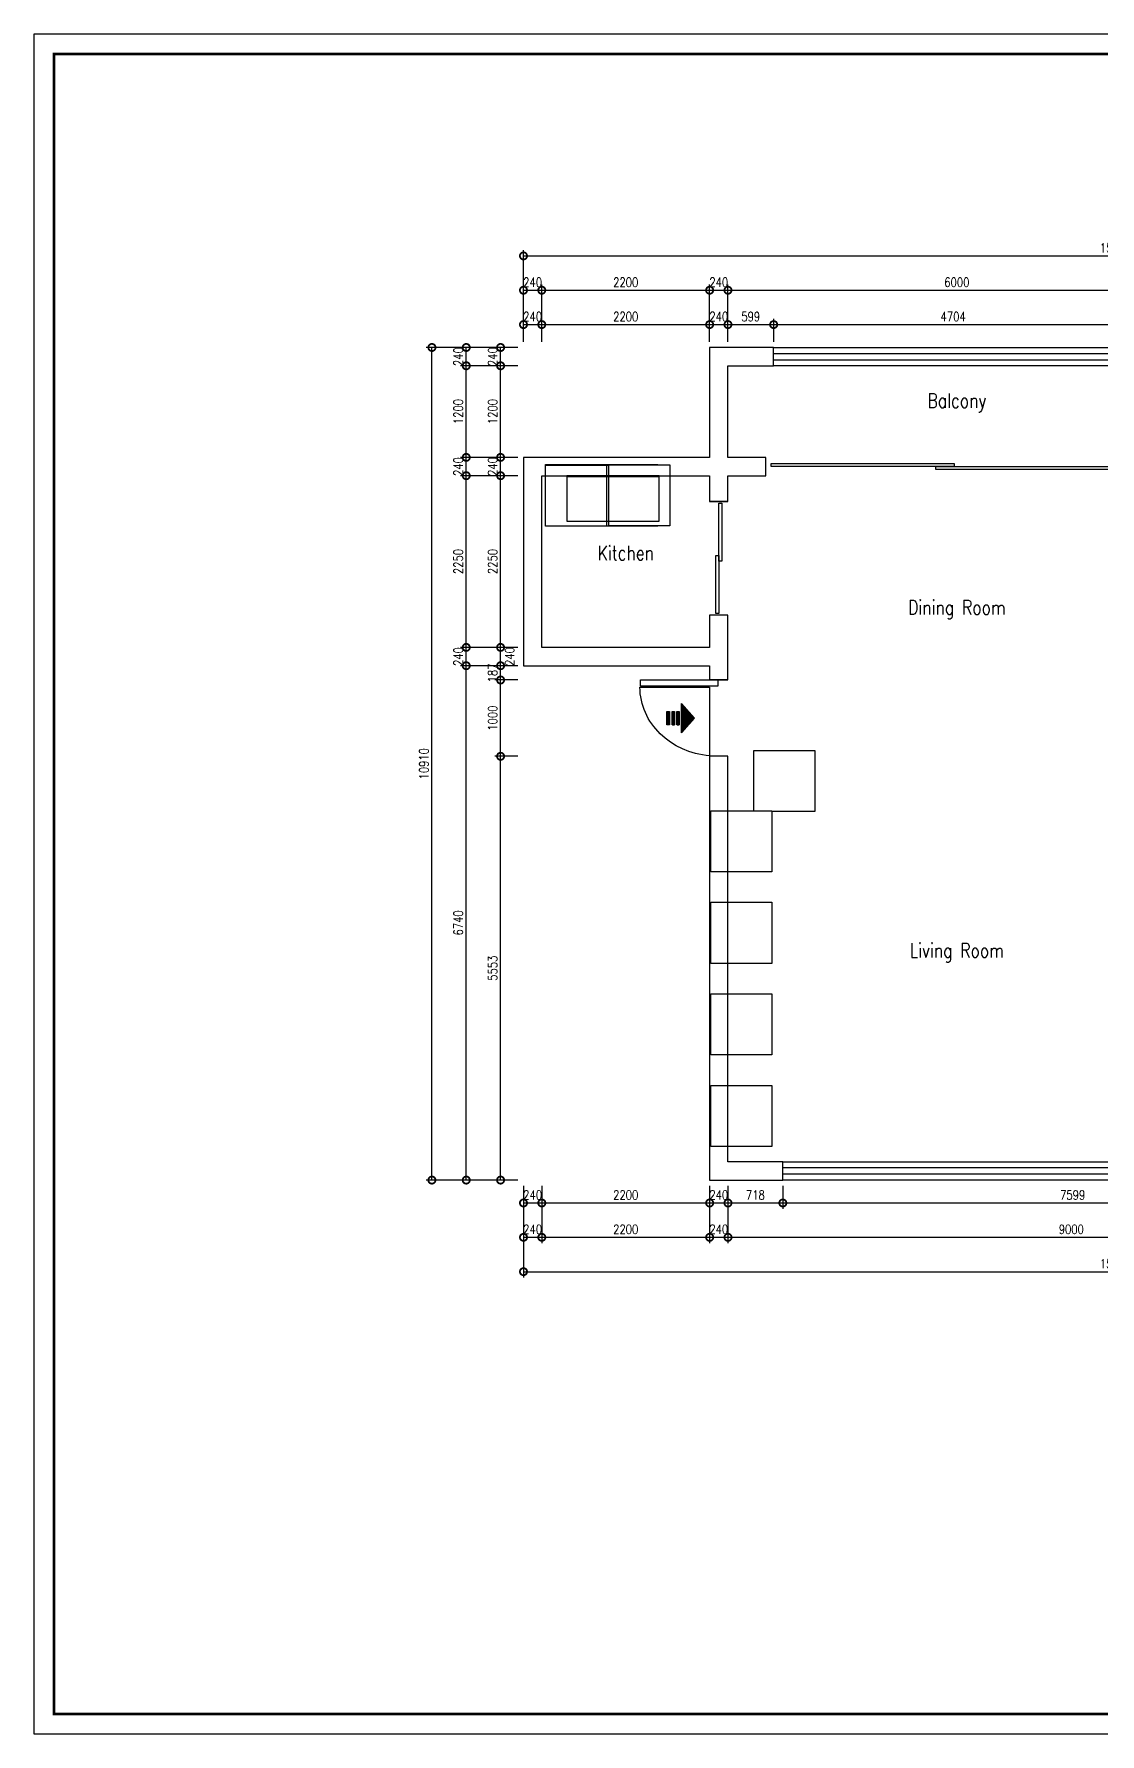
# Model space of a CAD drawing. Header units: millimetres. Extents: x 0 to 211505, y 0 to 22276.
# Drawn here: x 108003 to 121974, y 0 to 22276 of the extents above; entities that cross this region are included whole.
import ezdxf

# ---------------------------------------------------------------- set-up
doc = ezdxf.new("R2010")
doc.units = ezdxf.units.MM
doc.set_wipeout_variables(frame=1)
doc.linetypes.add('DOT_JURAN', pattern=[50, 0, -50])
doc.linetypes.add('HIDDEN_JURAN', pattern=[1.4, 1, -0.4])
for name, color, linetype in [('E-立面其他元素', 1, 'Continuous'), ('P-固定家具', 30, 'Continuous'), ('P-墙体', 160, 'Continuous'), ('P-家具投影', 250, 'HIDDEN_JURAN'), ('P-家具轮廓', 7, 'Continuous'), ('P-房间名', 2, 'Continuous'), ('P-标注', 44, 'Continuous'), ('P-活动家具', 7, 'Continuous'), ('P-活动家具细部1', 7, 'Continuous'), ('P-玻璃窗', 136, 'Continuous'), ('P-门', 60, 'Continuous')]:
    doc.layers.add(name, color=color, linetype=linetype)
doc.styles.add('标准', font='simplex.shx', dxfattribs={"width": 0.8, "bigfont": 'gbcbig.shx'})
doc.dimstyles.new('sjj_1-075', dxfattribs={"dimscale": 75, "dimtxt": 1.6, "dimasz": 2.5, "dimexe": 1, "dimexo": 1, "dimgap": 0.6, "dimtad": 1, "dimdec": 0, "dimzin": 12, "dimdsep": 46, "dimtxsty": '标准', "dimblk": 'DOTSMALL', "dimblk1": 'DOTSMALL', "dimblk2": 'DOTSMALL', "dimcen": 0.125, "dimclrd": 3, "dimclre": 3, "dimclrt": 14, "dimadec": 0, "dimazin": 0, "dimtfac": 1, "dimtdec": 0, "dimtix": 1, "dimtmove": 2, "dimatfit": 3, "dimldrblk": 'DOTSMALL', "dimfxl": 6, "dimfxlon": 1, "dimtvp": 1, "dimtolj": 1, "dimtzin": 0, "dimarcsym": 0})
pattern_1 = [(135, (-41924.8837, 660.13651), (-0.05303300859, -0.05303300859), [])]

# ---------------------------------------------------------------- blocks, each defined once
blk = doc.blocks.new('home_blk_2')
at = {"layer": 'P-门'}
for points in [[(35415.235426, 27775), (35415.235426, 28015)], [(40111.020179, 27775), (40111.020179, 28015)]]:
    blk.add_lwpolyline(points, dxfattribs=at)
for points in [[(35487.109682, 27895), (35487.109682, 27935.2), (37882.91823, 27935.2), (37882.91823, 27895)], [(37643.337375, 27854.8), (37643.337375, 27895), (40039.145923, 27895), (40039.145923, 27854.8)]]:
    blk.add_lwpolyline(points, close=True, dxfattribs=at)
blk = doc.blocks.new('home_blk_4')
at = {"layer": 'P-门'}
for points in [[(34920, 27436.423767), (34680, 27436.423767)], [(34920, 25946.423767), (34680, 25946.423767)]]:
    blk.add_lwpolyline(points, dxfattribs=at)
for points in [[(34840.2, 26653.413563), (34800, 26653.413563), (34800, 27413.617644), (34840.2, 27413.617644)], [(34800, 25969.229889), (34759.8, 25969.229889), (34759.8, 26729.433971), (34800, 26729.433971)]]:
    blk.add_lwpolyline(points, close=True, dxfattribs=at)
blk = doc.blocks.new('home_blk_5')
at = {"layer": 'P-门'}
blk.add_lwpolyline([(34632.709019, 24109.749704), (34586.064329, 24116.578755), (34540.122278, 24125.339919), (34494.939214, 24135.985672), (34407.075439, 24162.740844), (34322.923788, 24196.464068), (34242.935044, 24236.775143), (34167.559989, 24283.293867), (34097.249407, 24335.640039), (34032.454082, 24393.433456), (33973.624796, 24456.293917), (33946.588287, 24489.505476), (33921.212333, 24523.841221), (33897.553279, 24559.253625), (33875.667475, 24595.695165), (33855.611269, 24633.118314), (33837.441008, 24671.475548), (33821.213039, 24710.719341), (33806.983712, 24750.802168), (33794.809374, 24791.676504), (33784.746373, 24833.294824), (33776.851056, 24875.609602), (33771.179772, 24918.573314), (33767.788869, 24962.138433), (33766.734694, 25006.257436), (34680, 25006.257436), (34680, 24104.900293)], close=True, dxfattribs=at)
for points in [[(34680, 25016.461517), (33771.836735, 25016.461517), (33771.836735, 25098.09417), (34680, 25098.09417)], [(34680, 25098.09417), (34788, 25098.09417), (34788, 25016.461517), (34680, 25016.461517)], [(34920, 25098.09417), (34680, 25098.09417)], [(34920, 24098.09417), (34680, 24098.09417)]]:
    blk.add_lwpolyline(points, dxfattribs=at)
blk = doc.blocks.new('_DotSmall')
at = {"color": 0, "linetype": 'ByBlock', "const_width": 0.5}
blk.add_lwpolyline([(-0.0625, 0, 1), (0.0625, 0, 1)], format="xyb", close=True, dxfattribs=at)
blk = doc.blocks.new('*D977')
at = {"layer": 'DEFPOINTS', "color": 0}
for p in [(113218, 18168), (113668, 18168), (113668, 7258)]:
    blk.add_point(p, dxfattribs=at)
at = {"layer": 'P-标注', "color": 3, "lineweight": -2}
for p, q in [((113593, 18168), (113143, 18168)), ((113218, 7258), (113218, 18168)), ((113593, 7258), (113143, 7258))]:
    blk.add_line(p, q, dxfattribs=at)
at = {"layer": 'P-标注', "color": 3, "lineweight": -2, "xscale": 187.5, "yscale": 187.5, "zscale": 187.5}
for p, rotation in [((113218, 18168), 89.99998127603163), ((113218, 7258), 269.9999812760316)]:
    blk.add_blockref('_DotSmall', p, dxfattribs=dict(at, rotation=rotation))
at = {"layer": 'P-标注', "color": 14, "insert": (113113, 12713), "char_height": 120, "attachment_point": 5, "rotation": 90, "style": '标准'}
blk.add_mtext('\\A1;10910', dxfattribs=at)
blk = doc.blocks.new('*D978')
at = {"layer": 'DEFPOINTS', "color": 0}
for p in [(129938, 19368), (114418, 18918), (129938, 18918)]:
    blk.add_point(p, dxfattribs=at)
at = {"layer": 'P-标注', "color": 3, "lineweight": -2}
for p, q in [((114418, 18993), (114418, 19443)), ((129938, 18993), (129938, 19443)), ((114418, 19368), (129938, 19368))]:
    blk.add_line(p, q, dxfattribs=at)
at = {"layer": 'P-标注', "color": 3, "lineweight": -2, "xscale": 187.5, "yscale": 187.5, "zscale": 187.5, "rotation": 180}
blk.add_blockref('_DotSmall', (114418, 19368), dxfattribs=at)
at = {"layer": 'P-标注', "color": 3, "lineweight": -2, "xscale": 187.5, "yscale": 187.5, "zscale": 187.5}
blk.add_blockref('_DotSmall', (129938, 19368), dxfattribs=at)
at = {"layer": 'P-标注', "color": 14, "insert": (122178, 19473), "char_height": 120, "attachment_point": 5, "style": '标准'}
blk.add_mtext('\\A1;15520', dxfattribs=at)
blk = doc.blocks.new('*D980')
at = {"layer": 'DEFPOINTS', "color": 0}
for p in [(114418, 6508), (129938, 6508), (129938, 6058)]:
    blk.add_point(p, dxfattribs=at)
at = {"layer": 'P-标注', "color": 3, "lineweight": -2}
for p, q in [((114418, 6433), (114418, 5983)), ((129938, 6433), (129938, 5983)), ((114418, 6058), (129938, 6058))]:
    blk.add_line(p, q, dxfattribs=at)
at = {"layer": 'P-标注', "color": 3, "lineweight": -2, "xscale": 187.5, "yscale": 187.5, "zscale": 187.5, "rotation": 180}
blk.add_blockref('_DotSmall', (114418, 6058), dxfattribs=at)
at = {"layer": 'P-标注', "color": 3, "lineweight": -2, "xscale": 187.5, "yscale": 187.5, "zscale": 187.5}
blk.add_blockref('_DotSmall', (129938, 6058), dxfattribs=at)
at = {"layer": 'P-标注', "color": 14, "insert": (122178, 6163), "char_height": 120, "attachment_point": 5, "style": '标准'}
blk.add_mtext('\\A1;15520', dxfattribs=at)
blk = doc.blocks.new('*D981')
at = {"layer": 'DEFPOINTS', "color": 0}
for p in [(113668, 13998), (114118, 13998), (114118, 7258)]:
    blk.add_point(p, dxfattribs=at)
at = {"layer": 'P-标注', "color": 3, "lineweight": -2}
for p, q in [((114043, 13998), (113593, 13998)), ((113668, 7258), (113668, 13998)), ((114043, 7258), (113593, 7258))]:
    blk.add_line(p, q, dxfattribs=at)
at = {"layer": 'P-标注', "color": 3, "lineweight": -2, "xscale": 187.5, "yscale": 187.5, "zscale": 187.5}
for p, rotation in [((113668, 13998), 89.99998127603163), ((113668, 7258), 269.9999812760316)]:
    blk.add_blockref('_DotSmall', p, dxfattribs=dict(at, rotation=rotation))
at = {"layer": 'P-标注', "color": 14, "insert": (113563, 10628), "char_height": 120, "attachment_point": 5, "rotation": 90, "style": '标准'}
blk.add_mtext('\\A1;6740', dxfattribs=at)
blk = doc.blocks.new('*D982')
at = {"layer": 'DEFPOINTS', "color": 0}
for p in [(113668, 14238), (114118, 14238), (114118, 13998)]:
    blk.add_point(p, dxfattribs=at)
at = {"layer": 'P-标注', "color": 3, "lineweight": -2}
for p, q in [((114043, 14238), (113593, 14238)), ((113668, 13998), (113668, 14238)), ((114043, 13998), (113593, 13998))]:
    blk.add_line(p, q, dxfattribs=at)
at = {"layer": 'P-标注', "color": 3, "lineweight": -2, "xscale": 187.5, "yscale": 187.5, "zscale": 187.5}
for p, rotation in [((113668, 14238), 269.9999812760311), ((113668, 13998), 89.99998127603108)]:
    blk.add_blockref('_DotSmall', p, dxfattribs=dict(at, rotation=rotation))
at = {"layer": 'P-标注', "color": 14, "insert": (113563, 14118), "char_height": 120, "attachment_point": 5, "rotation": 90, "style": '标准'}
blk.add_mtext('\\A1;240', dxfattribs=at)
blk = doc.blocks.new('*D983')
at = {"layer": 'DEFPOINTS', "color": 0}
for p in [(113668, 16488), (114118, 16488), (114118, 14238)]:
    blk.add_point(p, dxfattribs=at)
at = {"layer": 'P-标注', "color": 3, "lineweight": -2}
for p, q in [((114043, 16488), (113593, 16488)), ((113668, 14238), (113668, 16488)), ((114043, 14238), (113593, 14238))]:
    blk.add_line(p, q, dxfattribs=at)
at = {"layer": 'P-标注', "color": 3, "lineweight": -2, "xscale": 187.5, "yscale": 187.5, "zscale": 187.5}
for p, rotation in [((113668, 16488), 89.99998127603172), ((113668, 14238), 269.9999812760317)]:
    blk.add_blockref('_DotSmall', p, dxfattribs=dict(at, rotation=rotation))
at = {"layer": 'P-标注', "color": 14, "insert": (113563, 15363), "char_height": 120, "attachment_point": 5, "rotation": 90, "style": '标准'}
blk.add_mtext('\\A1;2250', dxfattribs=at)
blk = doc.blocks.new('*D984')
at = {"layer": 'DEFPOINTS', "color": 0}
for p in [(113668, 16728), (114118, 16728), (114118, 16488)]:
    blk.add_point(p, dxfattribs=at)
at = {"layer": 'P-标注', "color": 3, "lineweight": -2}
for p, q in [((114043, 16728), (113593, 16728)), ((113668, 16488), (113668, 16728)), ((114043, 16488), (113593, 16488))]:
    blk.add_line(p, q, dxfattribs=at)
at = {"layer": 'P-标注', "color": 3, "lineweight": -2, "xscale": 187.5, "yscale": 187.5, "zscale": 187.5}
for p, rotation in [((113668, 16728), 269.9999812760311), ((113668, 16488), 89.99998127603108)]:
    blk.add_blockref('_DotSmall', p, dxfattribs=dict(at, rotation=rotation))
at = {"layer": 'P-标注', "color": 14, "insert": (113563, 16608), "char_height": 120, "attachment_point": 5, "rotation": 90, "style": '标准'}
blk.add_mtext('\\A1;240', dxfattribs=at)
blk = doc.blocks.new('*D985')
at = {"layer": 'DEFPOINTS', "color": 0}
for p in [(113668, 17928), (114118, 17928), (114118, 16728)]:
    blk.add_point(p, dxfattribs=at)
at = {"layer": 'P-标注', "color": 3, "lineweight": -2}
for p, q in [((114043, 17928), (113593, 17928)), ((113668, 16728), (113668, 17928)), ((114043, 16728), (113593, 16728))]:
    blk.add_line(p, q, dxfattribs=at)
at = {"layer": 'P-标注', "color": 3, "lineweight": -2, "xscale": 187.5, "yscale": 187.5, "zscale": 187.5}
for p, rotation in [((113668, 17928), 89.99998127603176), ((113668, 16728), 269.9999812760317)]:
    blk.add_blockref('_DotSmall', p, dxfattribs=dict(at, rotation=rotation))
at = {"layer": 'P-标注', "color": 14, "insert": (113563, 17328), "char_height": 120, "attachment_point": 5, "rotation": 90, "style": '标准'}
blk.add_mtext('\\A1;1200', dxfattribs=at)
blk = doc.blocks.new('*D986')
at = {"layer": 'DEFPOINTS', "color": 0}
for p in [(113668, 18168), (114118, 18168), (114118, 17928)]:
    blk.add_point(p, dxfattribs=at)
at = {"layer": 'P-标注', "color": 3, "lineweight": -2}
for p, q in [((114043, 18168), (113593, 18168)), ((113668, 17928), (113668, 18168)), ((114043, 17928), (113593, 17928))]:
    blk.add_line(p, q, dxfattribs=at)
at = {"layer": 'P-标注', "color": 3, "lineweight": -2, "xscale": 187.5, "yscale": 187.5, "zscale": 187.5}
for p, rotation in [((113668, 18168), 269.9999812760311), ((113668, 17928), 89.99998127603108)]:
    blk.add_blockref('_DotSmall', p, dxfattribs=dict(at, rotation=rotation))
at = {"layer": 'P-标注', "color": 14, "insert": (113563, 18048), "char_height": 120, "attachment_point": 5, "rotation": 90, "style": '标准'}
blk.add_mtext('\\A1;240', dxfattribs=at)
blk = doc.blocks.new('*D987')
at = {"layer": 'DEFPOINTS', "color": 0}
for p in [(114658, 18918), (114418, 18468), (114658, 18468)]:
    blk.add_point(p, dxfattribs=at)
at = {"layer": 'P-标注', "color": 3, "lineweight": -2}
for p, q in [((114418, 18543), (114418, 18993)), ((114658, 18543), (114658, 18993)), ((114418, 18918), (114658, 18918))]:
    blk.add_line(p, q, dxfattribs=at)
at = {"layer": 'P-标注', "color": 3, "lineweight": -2, "xscale": 187.5, "yscale": 187.5, "zscale": 187.5}
blk.add_blockref('_DotSmall', (114418, 18918), dxfattribs=at)
at = {"layer": 'P-标注', "color": 3, "lineweight": -2, "xscale": 187.5, "yscale": 187.5, "zscale": 187.5, "rotation": 180}
blk.add_blockref('_DotSmall', (114658, 18918), dxfattribs=at)
at = {"layer": 'P-标注', "color": 14, "insert": (114538, 19023), "char_height": 120, "attachment_point": 5, "style": '标准'}
blk.add_mtext('\\A1;240', dxfattribs=at)
blk = doc.blocks.new('*D988')
at = {"layer": 'DEFPOINTS', "color": 0}
for p in [(116858, 18918), (114658, 18468), (116858, 18468)]:
    blk.add_point(p, dxfattribs=at)
at = {"layer": 'P-标注', "color": 3, "lineweight": -2}
for p, q in [((114658, 18543), (114658, 18993)), ((116858, 18543), (116858, 18993)), ((114658, 18918), (116858, 18918))]:
    blk.add_line(p, q, dxfattribs=at)
at = {"layer": 'P-标注', "color": 3, "lineweight": -2, "xscale": 187.5, "yscale": 187.5, "zscale": 187.5, "rotation": 180}
blk.add_blockref('_DotSmall', (114658, 18918), dxfattribs=at)
at = {"layer": 'P-标注', "color": 3, "lineweight": -2, "xscale": 187.5, "yscale": 187.5, "zscale": 187.5}
blk.add_blockref('_DotSmall', (116858, 18918), dxfattribs=at)
at = {"layer": 'P-标注', "color": 14, "insert": (115758, 19023), "char_height": 120, "attachment_point": 5, "style": '标准'}
blk.add_mtext('\\A1;2200', dxfattribs=at)
blk = doc.blocks.new('*D989')
at = {"layer": 'DEFPOINTS', "color": 0}
for p in [(117098, 18918), (116858, 18468), (117098, 18468)]:
    blk.add_point(p, dxfattribs=at)
at = {"layer": 'P-标注', "color": 3, "lineweight": -2}
for p, q in [((116858, 18543), (116858, 18993)), ((117098, 18543), (117098, 18993)), ((116858, 18918), (117098, 18918))]:
    blk.add_line(p, q, dxfattribs=at)
at = {"layer": 'P-标注', "color": 3, "lineweight": -2, "xscale": 187.5, "yscale": 187.5, "zscale": 187.5}
blk.add_blockref('_DotSmall', (116858, 18918), dxfattribs=at)
at = {"layer": 'P-标注', "color": 3, "lineweight": -2, "xscale": 187.5, "yscale": 187.5, "zscale": 187.5, "rotation": 180}
blk.add_blockref('_DotSmall', (117098, 18918), dxfattribs=at)
at = {"layer": 'P-标注', "color": 14, "insert": (116978, 19023), "char_height": 120, "attachment_point": 5, "style": '标准'}
blk.add_mtext('\\A1;240', dxfattribs=at)
blk = doc.blocks.new('*D990')
at = {"layer": 'DEFPOINTS', "color": 0}
for p in [(123098, 18918), (117098, 18468), (123098, 18468)]:
    blk.add_point(p, dxfattribs=at)
at = {"layer": 'P-标注', "color": 3, "lineweight": -2}
for p, q in [((117098, 18543), (117098, 18993)), ((123098, 18543), (123098, 18993)), ((117098, 18918), (123098, 18918))]:
    blk.add_line(p, q, dxfattribs=at)
at = {"layer": 'P-标注', "color": 3, "lineweight": -2, "xscale": 187.5, "yscale": 187.5, "zscale": 187.5, "rotation": 180}
blk.add_blockref('_DotSmall', (117098, 18918), dxfattribs=at)
at = {"layer": 'P-标注', "color": 3, "lineweight": -2, "xscale": 187.5, "yscale": 187.5, "zscale": 187.5}
blk.add_blockref('_DotSmall', (123098, 18918), dxfattribs=at)
at = {"layer": 'P-标注', "color": 14, "insert": (120098, 19023), "char_height": 120, "attachment_point": 5, "style": '标准'}
blk.add_mtext('\\A1;6000', dxfattribs=at)
blk = doc.blocks.new('*D1008')
at = {"layer": 'DEFPOINTS', "color": 0}
for p in [(114418, 6958), (114658, 6958), (114658, 6508)]:
    blk.add_point(p, dxfattribs=at)
at = {"layer": 'P-标注', "color": 3, "lineweight": -2}
for p, q in [((114418, 6883), (114418, 6433)), ((114658, 6883), (114658, 6433)), ((114418, 6508), (114658, 6508))]:
    blk.add_line(p, q, dxfattribs=at)
at = {"layer": 'P-标注', "color": 3, "lineweight": -2, "xscale": 187.5, "yscale": 187.5, "zscale": 187.5}
blk.add_blockref('_DotSmall', (114418, 6508), dxfattribs=at)
at = {"layer": 'P-标注', "color": 3, "lineweight": -2, "xscale": 187.5, "yscale": 187.5, "zscale": 187.5, "rotation": 180}
blk.add_blockref('_DotSmall', (114658, 6508), dxfattribs=at)
at = {"layer": 'P-标注', "color": 14, "insert": (114538, 6613), "char_height": 120, "attachment_point": 5, "style": '标准'}
blk.add_mtext('\\A1;240', dxfattribs=at)
blk = doc.blocks.new('*D1009')
at = {"layer": 'DEFPOINTS', "color": 0}
for p in [(114658, 6958), (116858, 6958), (116858, 6508)]:
    blk.add_point(p, dxfattribs=at)
at = {"layer": 'P-标注', "color": 3, "lineweight": -2}
for p, q in [((114658, 6883), (114658, 6433)), ((116858, 6883), (116858, 6433)), ((114658, 6508), (116858, 6508))]:
    blk.add_line(p, q, dxfattribs=at)
at = {"layer": 'P-标注', "color": 3, "lineweight": -2, "xscale": 187.5, "yscale": 187.5, "zscale": 187.5, "rotation": 180}
blk.add_blockref('_DotSmall', (114658, 6508), dxfattribs=at)
at = {"layer": 'P-标注', "color": 3, "lineweight": -2, "xscale": 187.5, "yscale": 187.5, "zscale": 187.5}
blk.add_blockref('_DotSmall', (116858, 6508), dxfattribs=at)
at = {"layer": 'P-标注', "color": 14, "insert": (115758, 6613), "char_height": 120, "attachment_point": 5, "style": '标准'}
blk.add_mtext('\\A1;2200', dxfattribs=at)
blk = doc.blocks.new('*D1010')
at = {"layer": 'DEFPOINTS', "color": 0}
for p in [(116858, 6958), (117098, 6958), (117098, 6508)]:
    blk.add_point(p, dxfattribs=at)
at = {"layer": 'P-标注', "color": 3, "lineweight": -2}
for p, q in [((116858, 6883), (116858, 6433)), ((117098, 6883), (117098, 6433)), ((116858, 6508), (117098, 6508))]:
    blk.add_line(p, q, dxfattribs=at)
at = {"layer": 'P-标注', "color": 3, "lineweight": -2, "xscale": 187.5, "yscale": 187.5, "zscale": 187.5}
blk.add_blockref('_DotSmall', (116858, 6508), dxfattribs=at)
at = {"layer": 'P-标注', "color": 3, "lineweight": -2, "xscale": 187.5, "yscale": 187.5, "zscale": 187.5, "rotation": 180}
blk.add_blockref('_DotSmall', (117098, 6508), dxfattribs=at)
at = {"layer": 'P-标注', "color": 14, "insert": (116978, 6613), "char_height": 120, "attachment_point": 5, "style": '标准'}
blk.add_mtext('\\A1;240', dxfattribs=at)
blk = doc.blocks.new('*D1011')
at = {"layer": 'DEFPOINTS', "color": 0}
for p in [(117098, 6958), (126098, 6958), (126098, 6508)]:
    blk.add_point(p, dxfattribs=at)
at = {"layer": 'P-标注', "color": 3, "lineweight": -2}
for p, q in [((117098, 6883), (117098, 6433)), ((126098, 6883), (126098, 6433)), ((117098, 6508), (126098, 6508))]:
    blk.add_line(p, q, dxfattribs=at)
at = {"layer": 'P-标注', "color": 3, "lineweight": -2, "xscale": 187.5, "yscale": 187.5, "zscale": 187.5, "rotation": 180}
blk.add_blockref('_DotSmall', (117098, 6508), dxfattribs=at)
at = {"layer": 'P-标注', "color": 3, "lineweight": -2, "xscale": 187.5, "yscale": 187.5, "zscale": 187.5}
blk.add_blockref('_DotSmall', (126098, 6508), dxfattribs=at)
at = {"layer": 'P-标注', "color": 14, "insert": (121598, 6613), "char_height": 120, "attachment_point": 5, "style": '标准'}
blk.add_mtext('\\A1;9000', dxfattribs=at)
blk = doc.blocks.new('*D1015')
at = {"layer": 'DEFPOINTS', "color": 0}
for p in [(114118, 12811), (114418, 12811), (114418, 7258)]:
    blk.add_point(p, dxfattribs=at)
at = {"layer": 'P-标注', "color": 3, "lineweight": -2}
for p, q in [((114343, 12811), (114043, 12811)), ((114118, 7258), (114118, 12811)), ((114343, 7258), (114043, 7258))]:
    blk.add_line(p, q, dxfattribs=at)
at = {"layer": 'P-标注', "color": 3, "lineweight": -2, "xscale": 187.5, "yscale": 187.5, "zscale": 187.5}
for p, rotation in [((114118, 12811), 89.99998127603162), ((114118, 7258), 269.9999812760316)]:
    blk.add_blockref('_DotSmall', p, dxfattribs=dict(at, rotation=rotation))
at = {"layer": 'P-标注', "color": 14, "insert": (114013, 10034), "char_height": 120, "attachment_point": 5, "rotation": 90, "style": '标准'}
blk.add_mtext('\\A1;5553', dxfattribs=at)
blk = doc.blocks.new('*D1016')
at = {"layer": 'DEFPOINTS', "color": 0}
for p in [(114118, 13811), (114418, 13811), (114418, 12811)]:
    blk.add_point(p, dxfattribs=at)
at = {"layer": 'P-标注', "color": 3, "lineweight": -2}
for p, q in [((114343, 13811), (114043, 13811)), ((114118, 12811), (114118, 13811)), ((114343, 12811), (114043, 12811))]:
    blk.add_line(p, q, dxfattribs=at)
at = {"layer": 'P-标注', "color": 3, "lineweight": -2, "xscale": 187.5, "yscale": 187.5, "zscale": 187.5}
for p, rotation in [((114118, 13811), 89.9999812760319), ((114118, 12811), 269.9999812760319)]:
    blk.add_blockref('_DotSmall', p, dxfattribs=dict(at, rotation=rotation))
at = {"layer": 'P-标注', "color": 14, "insert": (114013, 13311), "char_height": 120, "attachment_point": 5, "rotation": 90, "style": '标准'}
blk.add_mtext('\\A1;1000', dxfattribs=at)
blk = doc.blocks.new('*D1017')
at = {"layer": 'DEFPOINTS', "color": 0}
for p in [(114118, 13998), (114418, 13998), (114418, 13811)]:
    blk.add_point(p, dxfattribs=at)
at = {"layer": 'P-标注', "color": 3, "lineweight": -2}
for p, q in [((114343, 13998), (114043, 13998)), ((114343, 13811), (114043, 13811)), ((114118, 13811), (114118, 13998))]:
    blk.add_line(p, q, dxfattribs=at)
at = {"layer": 'P-标注', "color": 3, "lineweight": -2, "xscale": 187.5, "yscale": 187.5, "zscale": 187.5}
for p, rotation in [((114118, 13998), 269.9999812760308), ((114118, 13811), 89.99998127603078)]:
    blk.add_blockref('_DotSmall', p, dxfattribs=dict(at, rotation=rotation))
at = {"layer": 'P-标注', "color": 14, "insert": (114013, 13904), "char_height": 120, "attachment_point": 5, "rotation": 90, "style": '标准'}
blk.add_mtext('\\A1;187', dxfattribs=at)
blk = doc.blocks.new('*D1018')
at = {"layer": 'DEFPOINTS', "color": 0}
for p in [(114118, 14238), (114418, 14238), (114418, 13998)]:
    blk.add_point(p, dxfattribs=at)
at = {"layer": 'P-标注', "color": 3, "lineweight": -2}
for p, q in [((114343, 14238), (114043, 14238)), ((114118, 13998), (114118, 14238)), ((114343, 13998), (114043, 13998))]:
    blk.add_line(p, q, dxfattribs=at)
at = {"layer": 'P-标注', "color": 3, "lineweight": -2, "xscale": 187.5, "yscale": 187.5, "zscale": 187.5}
for p, rotation in [((114118, 14238), 89.99998127603108), ((114118, 13998), 269.9999812760311)]:
    blk.add_blockref('_DotSmall', p, dxfattribs=dict(at, rotation=rotation))
at = {"layer": 'P-标注', "color": 14, "insert": (114238, 14118), "char_height": 120, "attachment_point": 5, "rotation": 90, "style": '标准'}
blk.add_mtext('\\A1;240', dxfattribs=at)
blk = doc.blocks.new('*D1019')
at = {"layer": 'DEFPOINTS', "color": 0}
for p in [(114118, 16488), (114418, 16488), (114418, 14238)]:
    blk.add_point(p, dxfattribs=at)
at = {"layer": 'P-标注', "color": 3, "lineweight": -2}
for p, q in [((114343, 16488), (114043, 16488)), ((114118, 14238), (114118, 16488)), ((114343, 14238), (114043, 14238))]:
    blk.add_line(p, q, dxfattribs=at)
at = {"layer": 'P-标注', "color": 3, "lineweight": -2, "xscale": 187.5, "yscale": 187.5, "zscale": 187.5}
for p, rotation in [((114118, 16488), 89.99998127603172), ((114118, 14238), 269.9999812760317)]:
    blk.add_blockref('_DotSmall', p, dxfattribs=dict(at, rotation=rotation))
at = {"layer": 'P-标注', "color": 14, "insert": (114013, 15363), "char_height": 120, "attachment_point": 5, "rotation": 90, "style": '标准'}
blk.add_mtext('\\A1;2250', dxfattribs=at)
blk = doc.blocks.new('*D1020')
at = {"layer": 'DEFPOINTS', "color": 0}
for p in [(114118, 16728), (114418, 16728), (114418, 16488)]:
    blk.add_point(p, dxfattribs=at)
at = {"layer": 'P-标注', "color": 3, "lineweight": -2}
for p, q in [((114343, 16728), (114043, 16728)), ((114118, 16488), (114118, 16728)), ((114343, 16488), (114043, 16488))]:
    blk.add_line(p, q, dxfattribs=at)
at = {"layer": 'P-标注', "color": 3, "lineweight": -2, "xscale": 187.5, "yscale": 187.5, "zscale": 187.5}
for p, rotation in [((114118, 16728), 269.9999812760311), ((114118, 16488), 89.99998127603108)]:
    blk.add_blockref('_DotSmall', p, dxfattribs=dict(at, rotation=rotation))
at = {"layer": 'P-标注', "color": 14, "insert": (114013, 16608), "char_height": 120, "attachment_point": 5, "rotation": 90, "style": '标准'}
blk.add_mtext('\\A1;240', dxfattribs=at)
blk = doc.blocks.new('*D1021')
at = {"layer": 'DEFPOINTS', "color": 0}
for p in [(114118, 17928), (114418, 17928), (114418, 16728)]:
    blk.add_point(p, dxfattribs=at)
at = {"layer": 'P-标注', "color": 3, "lineweight": -2}
for p, q in [((114343, 17928), (114043, 17928)), ((114118, 16728), (114118, 17928)), ((114343, 16728), (114043, 16728))]:
    blk.add_line(p, q, dxfattribs=at)
at = {"layer": 'P-标注', "color": 3, "lineweight": -2, "xscale": 187.5, "yscale": 187.5, "zscale": 187.5}
for p, rotation in [((114118, 17928), 89.99998127603176), ((114118, 16728), 269.9999812760317)]:
    blk.add_blockref('_DotSmall', p, dxfattribs=dict(at, rotation=rotation))
at = {"layer": 'P-标注', "color": 14, "insert": (114013, 17328), "char_height": 120, "attachment_point": 5, "rotation": 90, "style": '标准'}
blk.add_mtext('\\A1;1200', dxfattribs=at)
blk = doc.blocks.new('*D1022')
at = {"layer": 'DEFPOINTS', "color": 0}
for p in [(114118, 18168), (114418, 18168), (114418, 17928)]:
    blk.add_point(p, dxfattribs=at)
at = {"layer": 'P-标注', "color": 3, "lineweight": -2}
for p, q in [((114343, 18168), (114043, 18168)), ((114118, 17928), (114118, 18168)), ((114343, 17928), (114043, 17928))]:
    blk.add_line(p, q, dxfattribs=at)
at = {"layer": 'P-标注', "color": 3, "lineweight": -2, "xscale": 187.5, "yscale": 187.5, "zscale": 187.5}
for p, rotation in [((114118, 18168), 269.9999812760311), ((114118, 17928), 89.99998127603108)]:
    blk.add_blockref('_DotSmall', p, dxfattribs=dict(at, rotation=rotation))
at = {"layer": 'P-标注', "color": 14, "insert": (114013, 18048), "char_height": 120, "attachment_point": 5, "rotation": 90, "style": '标准'}
blk.add_mtext('\\A1;240', dxfattribs=at)
blk = doc.blocks.new('*D1023')
at = {"layer": 'DEFPOINTS', "color": 0}
for p in [(114658, 18468), (114418, 18168), (114658, 18168)]:
    blk.add_point(p, dxfattribs=at)
at = {"layer": 'P-标注', "color": 3, "lineweight": -2}
for p, q in [((114418, 18243), (114418, 18543)), ((114658, 18243), (114658, 18543)), ((114418, 18468), (114658, 18468))]:
    blk.add_line(p, q, dxfattribs=at)
at = {"layer": 'P-标注', "color": 3, "lineweight": -2, "xscale": 187.5, "yscale": 187.5, "zscale": 187.5}
blk.add_blockref('_DotSmall', (114418, 18468), dxfattribs=at)
at = {"layer": 'P-标注', "color": 3, "lineweight": -2, "xscale": 187.5, "yscale": 187.5, "zscale": 187.5, "rotation": 180}
blk.add_blockref('_DotSmall', (114658, 18468), dxfattribs=at)
at = {"layer": 'P-标注', "color": 14, "insert": (114538, 18573), "char_height": 120, "attachment_point": 5, "style": '标准'}
blk.add_mtext('\\A1;240', dxfattribs=at)
blk = doc.blocks.new('*D1024')
at = {"layer": 'DEFPOINTS', "color": 0}
for p in [(116858, 18468), (114658, 18168), (116858, 18168)]:
    blk.add_point(p, dxfattribs=at)
at = {"layer": 'P-标注', "color": 3, "lineweight": -2}
for p, q in [((114658, 18243), (114658, 18543)), ((116858, 18243), (116858, 18543)), ((114658, 18468), (116858, 18468))]:
    blk.add_line(p, q, dxfattribs=at)
at = {"layer": 'P-标注', "color": 3, "lineweight": -2, "xscale": 187.5, "yscale": 187.5, "zscale": 187.5, "rotation": 180}
blk.add_blockref('_DotSmall', (114658, 18468), dxfattribs=at)
at = {"layer": 'P-标注', "color": 3, "lineweight": -2, "xscale": 187.5, "yscale": 187.5, "zscale": 187.5}
blk.add_blockref('_DotSmall', (116858, 18468), dxfattribs=at)
at = {"layer": 'P-标注', "color": 14, "insert": (115758, 18573), "char_height": 120, "attachment_point": 5, "style": '标准'}
blk.add_mtext('\\A1;2200', dxfattribs=at)
blk = doc.blocks.new('*D1025')
at = {"layer": 'DEFPOINTS', "color": 0}
for p in [(117098, 18468), (116858, 18168), (117098, 18168)]:
    blk.add_point(p, dxfattribs=at)
at = {"layer": 'P-标注', "color": 3, "lineweight": -2}
for p, q in [((116858, 18243), (116858, 18543)), ((117098, 18243), (117098, 18543)), ((116858, 18468), (117098, 18468))]:
    blk.add_line(p, q, dxfattribs=at)
at = {"layer": 'P-标注', "color": 3, "lineweight": -2, "xscale": 187.5, "yscale": 187.5, "zscale": 187.5}
blk.add_blockref('_DotSmall', (116858, 18468), dxfattribs=at)
at = {"layer": 'P-标注', "color": 3, "lineweight": -2, "xscale": 187.5, "yscale": 187.5, "zscale": 187.5, "rotation": 180}
blk.add_blockref('_DotSmall', (117098, 18468), dxfattribs=at)
at = {"layer": 'P-标注', "color": 14, "insert": (116978, 18573), "char_height": 120, "attachment_point": 5, "style": '标准'}
blk.add_mtext('\\A1;240', dxfattribs=at)
blk = doc.blocks.new('*D1026')
at = {"layer": 'DEFPOINTS', "color": 0}
for p in [(117697, 18468), (117098, 18168), (117697, 18168)]:
    blk.add_point(p, dxfattribs=at)
at = {"layer": 'P-标注', "color": 3, "lineweight": -2}
for p, q in [((117098, 18243), (117098, 18543)), ((117697, 18243), (117697, 18543)), ((117098, 18468), (117697, 18468))]:
    blk.add_line(p, q, dxfattribs=at)
at = {"layer": 'P-标注', "color": 3, "lineweight": -2, "xscale": 187.5, "yscale": 187.5, "zscale": 187.5, "rotation": 180}
blk.add_blockref('_DotSmall', (117098, 18468), dxfattribs=at)
at = {"layer": 'P-标注', "color": 3, "lineweight": -2, "xscale": 187.5, "yscale": 187.5, "zscale": 187.5}
blk.add_blockref('_DotSmall', (117697, 18468), dxfattribs=at)
at = {"layer": 'P-标注', "color": 14, "insert": (117397, 18573), "char_height": 120, "attachment_point": 5, "style": '标准'}
blk.add_mtext('\\A1;599', dxfattribs=at)
blk = doc.blocks.new('*D1027')
at = {"layer": 'DEFPOINTS', "color": 0}
for p in [(122401, 18468), (117697, 18168), (122401, 18168)]:
    blk.add_point(p, dxfattribs=at)
at = {"layer": 'P-标注', "color": 3, "lineweight": -2}
for p, q in [((117697, 18243), (117697, 18543)), ((122401, 18243), (122401, 18543)), ((117697, 18468), (122401, 18468))]:
    blk.add_line(p, q, dxfattribs=at)
at = {"layer": 'P-标注', "color": 3, "lineweight": -2, "xscale": 187.5, "yscale": 187.5, "zscale": 187.5, "rotation": 180}
blk.add_blockref('_DotSmall', (117697, 18468), dxfattribs=at)
at = {"layer": 'P-标注', "color": 3, "lineweight": -2, "xscale": 187.5, "yscale": 187.5, "zscale": 187.5}
blk.add_blockref('_DotSmall', (122401, 18468), dxfattribs=at)
at = {"layer": 'P-标注', "color": 14, "insert": (120049, 18573), "char_height": 120, "attachment_point": 5, "style": '标准'}
blk.add_mtext('\\A1;4704', dxfattribs=at)
blk = doc.blocks.new('*D1052')
at = {"layer": 'DEFPOINTS', "color": 0}
for p in [(114418, 7258), (114658, 7258), (114658, 6958)]:
    blk.add_point(p, dxfattribs=at)
at = {"layer": 'P-标注', "color": 3, "lineweight": -2}
for p, q in [((114418, 7183), (114418, 6883)), ((114658, 7183), (114658, 6883)), ((114418, 6958), (114658, 6958))]:
    blk.add_line(p, q, dxfattribs=at)
at = {"layer": 'P-标注', "color": 3, "lineweight": -2, "xscale": 187.5, "yscale": 187.5, "zscale": 187.5}
blk.add_blockref('_DotSmall', (114418, 6958), dxfattribs=at)
at = {"layer": 'P-标注', "color": 3, "lineweight": -2, "xscale": 187.5, "yscale": 187.5, "zscale": 187.5, "rotation": 180}
blk.add_blockref('_DotSmall', (114658, 6958), dxfattribs=at)
at = {"layer": 'P-标注', "color": 14, "insert": (114538, 7063), "char_height": 120, "attachment_point": 5, "style": '标准'}
blk.add_mtext('\\A1;240', dxfattribs=at)
blk = doc.blocks.new('*D1053')
at = {"layer": 'DEFPOINTS', "color": 0}
for p in [(114658, 7258), (116858, 7258), (116858, 6958)]:
    blk.add_point(p, dxfattribs=at)
at = {"layer": 'P-标注', "color": 3, "lineweight": -2}
for p, q in [((114658, 7183), (114658, 6883)), ((116858, 7183), (116858, 6883)), ((114658, 6958), (116858, 6958))]:
    blk.add_line(p, q, dxfattribs=at)
at = {"layer": 'P-标注', "color": 3, "lineweight": -2, "xscale": 187.5, "yscale": 187.5, "zscale": 187.5, "rotation": 180}
blk.add_blockref('_DotSmall', (114658, 6958), dxfattribs=at)
at = {"layer": 'P-标注', "color": 3, "lineweight": -2, "xscale": 187.5, "yscale": 187.5, "zscale": 187.5}
blk.add_blockref('_DotSmall', (116858, 6958), dxfattribs=at)
at = {"layer": 'P-标注', "color": 14, "insert": (115758, 7063), "char_height": 120, "attachment_point": 5, "style": '标准'}
blk.add_mtext('\\A1;2200', dxfattribs=at)
blk = doc.blocks.new('*D1054')
at = {"layer": 'DEFPOINTS', "color": 0}
for p in [(116858, 7258), (117098, 7258), (117098, 6958)]:
    blk.add_point(p, dxfattribs=at)
at = {"layer": 'P-标注', "color": 3, "lineweight": -2}
for p, q in [((116858, 7183), (116858, 6883)), ((117098, 7183), (117098, 6883)), ((116858, 6958), (117098, 6958))]:
    blk.add_line(p, q, dxfattribs=at)
at = {"layer": 'P-标注', "color": 3, "lineweight": -2, "xscale": 187.5, "yscale": 187.5, "zscale": 187.5}
blk.add_blockref('_DotSmall', (116858, 6958), dxfattribs=at)
at = {"layer": 'P-标注', "color": 3, "lineweight": -2, "xscale": 187.5, "yscale": 187.5, "zscale": 187.5, "rotation": 180}
blk.add_blockref('_DotSmall', (117098, 6958), dxfattribs=at)
at = {"layer": 'P-标注', "color": 14, "insert": (116978, 7063), "char_height": 120, "attachment_point": 5, "style": '标准'}
blk.add_mtext('\\A1;240', dxfattribs=at)
blk = doc.blocks.new('*D1055')
at = {"layer": 'DEFPOINTS', "color": 0}
for p in [(117098, 7258), (117817, 7258), (117817, 6958)]:
    blk.add_point(p, dxfattribs=at)
at = {"layer": 'P-标注', "color": 3, "lineweight": -2}
for p, q in [((117098, 7183), (117098, 6883)), ((117817, 7183), (117817, 6883)), ((117098, 6958), (117817, 6958))]:
    blk.add_line(p, q, dxfattribs=at)
at = {"layer": 'P-标注', "color": 3, "lineweight": -2, "xscale": 187.5, "yscale": 187.5, "zscale": 187.5, "rotation": 180}
blk.add_blockref('_DotSmall', (117098, 6958), dxfattribs=at)
at = {"layer": 'P-标注', "color": 3, "lineweight": -2, "xscale": 187.5, "yscale": 187.5, "zscale": 187.5}
blk.add_blockref('_DotSmall', (117817, 6958), dxfattribs=at)
at = {"layer": 'P-标注', "color": 14, "insert": (117457, 7063), "char_height": 120, "attachment_point": 5, "style": '标准'}
blk.add_mtext('\\A1;718', dxfattribs=at)
blk = doc.blocks.new('*D1056')
at = {"layer": 'DEFPOINTS', "color": 0}
for p in [(117817, 7258), (125415, 7258), (125415, 6958)]:
    blk.add_point(p, dxfattribs=at)
at = {"layer": 'P-标注', "color": 3, "lineweight": -2}
for p, q in [((117817, 7183), (117817, 6883)), ((125415, 7183), (125415, 6883)), ((117817, 6958), (125415, 6958))]:
    blk.add_line(p, q, dxfattribs=at)
at = {"layer": 'P-标注', "color": 3, "lineweight": -2, "xscale": 187.5, "yscale": 187.5, "zscale": 187.5, "rotation": 180}
blk.add_blockref('_DotSmall', (117817, 6958), dxfattribs=at)
at = {"layer": 'P-标注', "color": 3, "lineweight": -2, "xscale": 187.5, "yscale": 187.5, "zscale": 187.5}
blk.add_blockref('_DotSmall', (125415, 6958), dxfattribs=at)
at = {"layer": 'P-标注', "color": 14, "insert": (121616, 7063), "char_height": 120, "attachment_point": 5, "style": '标准'}
blk.add_mtext('\\A1;7599', dxfattribs=at)
blk = doc.blocks.new('home_tableGeneric')
at = {"color": 7, "linetype": 'DOT_JURAN', "ltscale": 100, "transparency": 16777216}
blk.add_wipeout([(-400, 400), (400, 400), (400, -400), (-400, -400)], dxfattribs=at).dxf.layer = 'P-家具投影'
at = {"layer": 'P-家具投影', "transparency": 16777216}
blk.add_lwpolyline([(-400, 400), (400, 400), (400, -400), (-400, -400)], close=True, dxfattribs=at)
at = {"color": 7, "linetype": 'DOT_JURAN', "ltscale": 100, "transparency": 16777216}
blk.add_wipeout([(-400, 400), (400, 400), (400, -400), (-400, -400)], dxfattribs=at).dxf.layer = 'P-家具轮廓'
at = {"layer": 'P-家具轮廓', "linetype": 'ByBlock', "transparency": 16777216}
blk.add_lwpolyline([(-400, 358), (-400, 400), (400, 400), (400, -400), (-400, -400), (-400, 358)], close=True, dxfattribs=at)
at = {"layer": 'P-活动家具细部1', "transparency": 16777216}
blk.add_lwpolyline([(400, -400), (-400, -400), (-400, 400), (400, 400)], close=True, dxfattribs=at)
blk = doc.blocks.new('sjj_进门方向')
h = blk.add_hatch()
h.set_pattern_fill('ANSI31', color=250, scale=0.6, angle=90, style=0)
h.set_pattern_definition(pattern_1)
h.paths.add_polyline_path([(-192, 9), (0, 180), (193, 9)])
h = blk.add_hatch()
h.set_pattern_fill('ANSI31', color=250, scale=0.6, angle=90, style=0)
h.set_pattern_definition(pattern_1)
h.paths.add_polyline_path([(88, -20), (-87, -20), (-87, -49), (88, -49)])
h = blk.add_hatch()
h.set_pattern_fill('ANSI31', color=250, scale=0.6, angle=90, style=0)
h.set_pattern_definition(pattern_1)
h.paths.add_polyline_path([(-87, -145), (88, -145), (88, -180), (-87, -180)])
h.paths.add_polyline_path([(-87, -81), (88, -81), (88, -110), (-87, -110)])
blk.add_lwpolyline([(-193, 9), (0, 180), (193, 9), (-193, 9)])
for points in [[(-87, -20), (87, -20), (87, -49), (-87, -49)], [(-87, -81), (87, -81), (87, -110), (-87, -110)], [(-87, -145), (87, -145), (87, -180), (-87, -180)]]:
    blk.add_lwpolyline(points, close=True)
blk = doc.blocks.new('home_blk_10')
at = {"layer": 'P-玻璃窗'}
blk.add_lwpolyline([(35518.845291, 29455), (40222.724215, 29455), (40222.724215, 29215), (35518.845291, 29215)], close=True, dxfattribs=at)
for points in [[(35518.845291, 29375), (40222.724215, 29375)], [(35518.845291, 29295), (40222.724215, 29295)]]:
    blk.add_lwpolyline(points, dxfattribs=at)
blk = doc.blocks.new('home_blk_16')
at = {"layer": 'P-玻璃窗'}
blk.add_lwpolyline([(43237.118834, 18545), (35638.464126, 18545), (35638.464126, 18785), (43237.118834, 18785)], close=True, dxfattribs=at)
for points in [[(43237.118834, 18705), (35638.464126, 18705)], [(43237.118834, 18625), (35638.464126, 18625)]]:
    blk.add_lwpolyline(points, dxfattribs=at)
blk = doc.blocks.new('home_blk_17')
at = {"layer": 'P-固定家具'}
for points in [[(32807.87, 27775.149), (32807.87, 27765.148008), (34019.87, 27765.148008), (34019.87, 27775.149)], [(32807.87, 27775.149), (32807.87, 27177.149), (34019.87, 27177.149), (34019.87, 27775.149)]]:
    blk.add_lwpolyline(points, close=True, dxfattribs=at)
blk = doc.blocks.new('title_block_a3')
at = {"color": 142}
for p, q in [((420, 297), (0, 297)), ((0, 297), (0, 0)), ((0, 0), (420, 0))]:
    blk.add_line(p, q, dxfattribs=at)
at = {"color": 142, "const_width": 0.5}
blk.add_lwpolyline([(3.5, 293.5), (416.5, 293.5), (416.5, 3.5), (3.5, 3.5)], close=True, dxfattribs=at)

msp = doc.modelspace()

# ---------------------------------------------------------------- linework, layer by layer
at = {"layer": 'P-墙体'}
for p, q in [((117696.9, 18167.8), (116858.1, 18167.8)), ((116858.1, 18167.8), (116858.1, 16727.8)), ((117696.9, 17927.8), (117696.9, 18167.8)), ((117098.1, 16727.8), (117098.1, 17927.8)), ((117098.1, 17927.8), (117696.9, 17927.8)), ((114418.1, 16727.8), (114418.1, 13997.8)), ((117593.3, 16727.8), (117098.1, 16727.8)), ((117593.3, 16487.8), (117593.3, 16727.8)), ((116858.1, 16487.8), (116858.1, 16149.2)), ((117098.1, 16149.2), (117098.1, 16487.8)), ((117098.1, 16487.8), (117593.3, 16487.8)), ((116858.1, 16149.2), (117098.1, 16149.2)), ((117098.1, 14659.2), (116858.1, 14659.2)), ((116858.1, 14659.2), (116858.1, 14237.8)), ((117098.1, 13810.9), (117098.1, 14659.2)), ((116858.1, 14237.8), (114658.1, 14237.8)), ((114418.1, 13997.8), (116858.1, 13997.8)), ((116858.1, 13997.8), (116858.1, 13810.9)), ((116858.1, 13810.9), (117098.1, 13810.9)), ((117098.1, 12810.9), (116858.1, 12810.9)), ((117816.5, 7497.8), (117098.1, 7497.8)), ((117816.5, 7257.8), (117816.5, 7497.8)), ((116858.1, 7257.8), (117816.5, 7257.8))]:
    msp.add_line(p, q, dxfattribs=at)

# ---------------------------------------------------------------- block references
at = {"layer": 'E-立面其他元素', "color": 0, "linetype": 'ByBlock', "rotation": 270.0000187239684}
msp.add_blockref('sjj_进门方向', (116478.1, 13310.9), dxfattribs=at)
at = {"layer": 'P-活动家具', "color": 0, "linetype": 'ByBlock'}
msp.add_blockref('home_tableGeneric', (115778.1, 16236.6), dxfattribs=at)
for p, rotation in [((117836.1, 12488.8), 180.0000198478428), ((117273.1, 10497.8), 270.0000011238745), ((117273.1, 9297.8), 270.0000011238745), ((117273.1, 8097.8), 270.0000187239684)]:
    msp.add_blockref('home_tableGeneric', p, dxfattribs=dict(at, rotation=rotation))
at = {"layer": 'P-玻璃窗', "color": 0, "linetype": 'ByBlock'}
for name in ['home_blk_10', 'home_blk_16']:
    msp.add_blockref(name, (82178.1, -11287.2), dxfattribs=at)
at = {"layer": 'P-门', "color": 0, "linetype": 'ByBlock'}
for name in ['home_blk_2', 'home_blk_4', 'home_blk_5']:
    msp.add_blockref(name, (82178.1, -11287.2), dxfattribs=at)

# ---------------------------------------------------------------- texts
at = {"layer": 'P-房间名', "char_height": 187.5, "attachment_point": 5, "style": '标准'}
for s, insert in [('Balcony', (120098.1, 17440.3)), ('Kitchen', (115758.1, 15475.3)), ('Dining Room', (120098.1, 14730.8)), ('Living Room', (120098.1, 10235.8))]:
    msp.add_mtext(s, dxfattribs=dict(at, insert=insert))

# ---------------------------------------------------------------- dimensions: what is measured, and where the dimension line sits
at = {"layer": 'P-标注'}
for base, p1, p2, picture, middle in [((129938.1, 19367.8), (114418.1, 18917.8), (129938.1, 18917.8), '*D978', (122178.1, 19472.8)), ((114658.1, 18917.8), (114418.1, 18467.8), (114658.1, 18467.8), '*D987', (114538.1, 19022.8)), ((116858.1, 18917.8), (114658.1, 18467.8), (116858.1, 18467.8), '*D988', (115758.1, 19022.8)), ((117098.1, 18917.8), (116858.1, 18467.8), (117098.1, 18467.8), '*D989', (116978.1, 19022.8)), ((123098.1, 18917.8), (117098.1, 18467.8), (123098.1, 18467.8), '*D990', (120098.1, 19022.8)), ((114658.1, 18467.8), (114418.1, 18167.8), (114658.1, 18167.8), '*D1023', (114538.1, 18572.8)), ((116858.1, 18467.8), (114658.1, 18167.8), (116858.1, 18167.8), '*D1024', (115758.1, 18572.8)), ((117098.1, 18467.8), (116858.1, 18167.8), (117098.1, 18167.8), '*D1025', (116978.1, 18572.8)), ((117696.9, 18467.8), (117098.1, 18167.8), (117696.9, 18167.8), '*D1026', (117397.5, 18572.8)), ((122400.8, 18467.8), (117696.9, 18167.8), (122400.8, 18167.8), '*D1027', (120048.8, 18572.8)), ((114658.1, 6957.8), (114418.1, 7257.8), (114658.1, 7257.8), '*D1052', (114538.1, 7062.8)), ((116858.1, 6957.8), (114658.1, 7257.8), (116858.1, 7257.8), '*D1053', (115758.1, 7062.8)), ((117098.1, 6957.8), (116858.1, 7257.8), (117098.1, 7257.8), '*D1054', (116978.1, 7062.8)), ((117816.5, 6957.8), (117098.1, 7257.8), (117816.5, 7257.8), '*D1055', (117457.3, 7062.8)), ((125415.2, 6957.8), (117816.5, 7257.8), (125415.2, 7257.8), '*D1056', (121615.8, 7062.8)), ((114658.1, 6507.8), (114418.1, 6957.8), (114658.1, 6957.8), '*D1008', (114538.1, 6612.8)), ((116858.1, 6507.8), (114658.1, 6957.8), (116858.1, 6957.8), '*D1009', (115758.1, 6612.8)), ((117098.1, 6507.8), (116858.1, 6957.8), (117098.1, 6957.8), '*D1010', (116978.1, 6612.8)), ((126098.1, 6507.8), (117098.1, 6957.8), (126098.1, 6957.8), '*D1011', (121598.1, 6612.8)), ((129938.1, 6057.8), (114418.1, 6507.8), (129938.1, 6507.8), '*D980', (122178.1, 6162.8))]:
    dim = msp.add_linear_dim(base=base, p1=p1, p2=p2, dimstyle='sjj_1-075', dxfattribs=at)
    dim.commit()
    dim.dimension.update_dxf_attribs({"geometry": picture, "text_midpoint": middle})
for base, p1, p2, picture, middle in [((113218.1, 18167.8), (113668.1, 7257.8), (113668.1, 18167.8), '*D977', (113113.1, 12712.8)), ((113668.1, 18167.8), (114118.1, 17927.8), (114118.1, 18167.8), '*D986', (113563.1, 18047.8)), ((114118.1, 18167.8), (114418.1, 17927.8), (114418.1, 18167.8), '*D1022', (114013.1, 18047.8)), ((113668.1, 17927.8), (114118.1, 16727.8), (114118.1, 17927.8), '*D985', (113563.1, 17327.8)), ((114118.1, 17927.8), (114418.1, 16727.8), (114418.1, 17927.8), '*D1021', (114013.1, 17327.8)), ((113668.1, 16727.8), (114118.1, 16487.8), (114118.1, 16727.8), '*D984', (113563.1, 16607.8)), ((114118.1, 16727.8), (114418.1, 16487.8), (114418.1, 16727.8), '*D1020', (114013.1, 16607.8)), ((113668.1, 16487.8), (114118.1, 14237.8), (114118.1, 16487.8), '*D983', (113563.1, 15362.8)), ((114118.1, 16487.8), (114418.1, 14237.8), (114418.1, 16487.8), '*D1019', (114013.1, 15362.8)), ((113668.1, 14237.8), (114118.1, 13997.8), (114118.1, 14237.8), '*D982', (113563.1, 14117.8)), ((113668.1, 13997.8), (114118.1, 7257.8), (114118.1, 13997.8), '*D981', (113563.1, 10627.8)), ((114118.1, 13997.8), (114418.1, 13810.9), (114418.1, 13997.8), '*D1017', (114013.1, 13904.4)), ((114118.1, 13810.9), (114418.1, 12810.9), (114418.1, 13810.9), '*D1016', (114013.1, 13310.9)), ((114118.1, 12810.9), (114418.1, 7257.8), (114418.1, 12810.9), '*D1015', (114013.1, 10034.4))]:
    dim = msp.add_linear_dim(base=base, p1=p1, p2=p2, angle=89.99998, dimstyle='sjj_1-075', dxfattribs=at)
    dim.commit()
    dim.dimension.update_dxf_attribs({"geometry": picture, "text_midpoint": middle})
dim = msp.add_linear_dim(base=(114118.1, 14237.8), p1=(114418.1, 13997.8), p2=(114418.1, 14237.8), angle=89.99998, dimstyle='sjj_1-075', dxfattribs=at)
dim.commit()
dim.dimension.update_dxf_attribs({"geometry": '*D1018', "text_midpoint": (114238.1, 14117.8), "dimtype": 160})

# ---------------------------------------------------------------- next in the draw order: block references
at = {"layer": 'P-活动家具', "color": 0, "linetype": 'ByBlock'}
msp.add_blockref('home_tableGeneric', (115105.4, 16236.7), dxfattribs=at)
at = {"layer": 'P-活动家具', "color": 0, "linetype": 'ByBlock', "rotation": 270.0000011238745}
msp.add_blockref('home_tableGeneric', (117273.1, 11697.8), dxfattribs=at)

# ---------------------------------------------------------------- next in the draw order: linework, layer by layer
at = {"layer": 'P-墙体'}
for p, q in [((116858.1, 12810.9), (116858.1, 7257.8)), ((117098.1, 7497.8), (117098.1, 12810.9))]:
    msp.add_line(p, q, dxfattribs=at)

# ---------------------------------------------------------------- next in the draw order: block references
at = {"layer": 'P-活动家具', "color": 0, "linetype": 'ByBlock'}
msp.add_blockref('home_tableGeneric', (115778.1, 16236.6), dxfattribs=at)

# ---------------------------------------------------------------- next in the draw order: block references
msp.add_blockref('home_tableGeneric', (115105.4, 16236.7), dxfattribs=at)

# ---------------------------------------------------------------- next in the draw order: block references
msp.add_blockref('home_tableGeneric', (115778.1, 16227.1), dxfattribs=at)

# ---------------------------------------------------------------- next in the draw order: block references
msp.add_blockref('home_tableGeneric', (115105.4, 16227.2), dxfattribs=at)

# ---------------------------------------------------------------- next in the draw order: linework, layer by layer
at = {"layer": 'P-墙体'}
msp.add_line((114658.1, 14237.8), (114658.1, 16487.8), dxfattribs=at)

# ---------------------------------------------------------------- next in the draw order: block references
at = {"layer": 'P-活动家具', "color": 0, "linetype": 'ByBlock'}
msp.add_blockref('home_tableGeneric', (115938.1, 16232), dxfattribs=at)

# ---------------------------------------------------------------- next in the draw order: linework, layer by layer
at = {"layer": 'P-墙体'}
for p, q in [((116858.1, 16727.8), (114418.1, 16727.8)), ((114658.1, 16487.8), (116858.1, 16487.8))]:
    msp.add_line(p, q, dxfattribs=at)

# ---------------------------------------------------------------- next in the draw order: block references
at = {"color": 0, "linetype": 'ByBlock', "xscale": 75.00187504687618, "yscale": 75.00187504687618, "zscale": 75.00187504687618}
msp.add_blockref('title_block_a3', (108002.7, 0), dxfattribs=at)
at = {"layer": 'P-固定家具', "color": 0, "linetype": 'ByBlock'}
msp.add_blockref('home_blk_17', (82178.1, -11287.2), dxfattribs=at)

doc.saveas('drawing.dxf')
